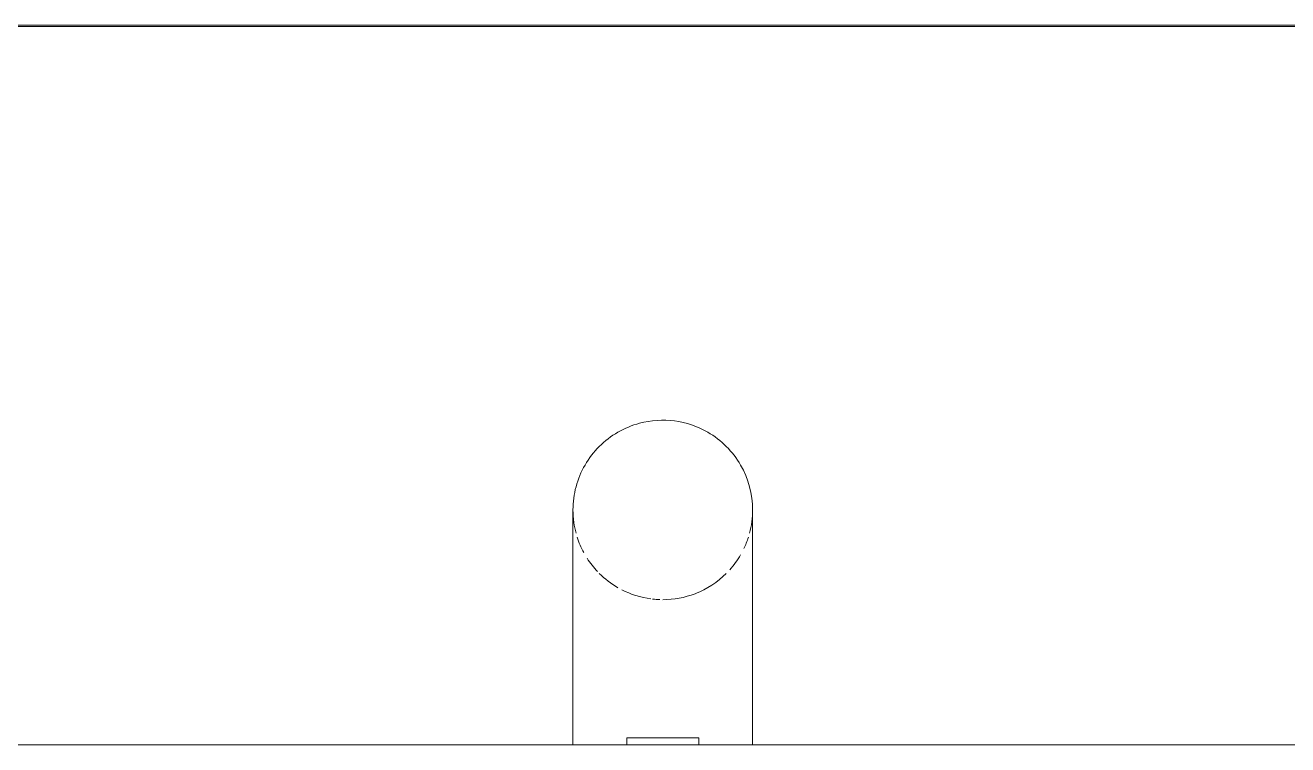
# Model space of a CAD drawing. Header units: millimetres. Extents: x -4000 to 187956, y -58990 to 162485.
# Drawn here: x 159416.7 to 159768.1, y 1899.5 to 2099.9 of the extents above; entities that cross this region are included whole.
import ezdxf

# ---------------------------------------------------------------- set-up
doc = ezdxf.new("R2010")
doc.units = ezdxf.units.MM
doc.layers.add('A-WALL', color=113, linetype='Continuous', lineweight=13)
doc.layers.add('P-SANR-FIXT', color=6, linetype='Continuous', lineweight=9)

# ---------------------------------------------------------------- blocks, each defined once
blk = doc.blocks.new('C307 - C307-V896-FFS - TANG 1')
at = {"layer": 'P-SANR-FIXT', "color": 252}
for p, q in [((-25, -1), (-25, -23.85)), ((-10, -1), (-10, -2.97)), ((-10, -2.97), (10, -2.97)), ((-10, -2.97), (-7.07, -2.97)), ((7.07, -2.97), (10, -2.97)), ((10, -2.97), (10, -1)), ((25, -23.85), (25, -1)), ((-25, -23.85), (-25, -25.56)), ((25, -24.31), (25, -23.85)), ((25, -26.01), (25, -24.31)), ((25, -60.78), (25, -59.9)), ((25, -61.59), (25, -60.78))]:
    blk.add_line(p, q, dxfattribs=at)
at = {"layer": 'P-SANR-FIXT', "color": 254}
for p, q in [((-7.07, -2.97), (-5.67, -2.97)), ((-5, -2.97), (7.07, -2.97))]:
    blk.add_line(p, q, dxfattribs=at)
at = {"layer": 'P-SANR-FIXT', "color": 90}
blk.add_line((-5.67, -2.97), (-5, -2.97), dxfattribs=at)
at = {"layer": 'P-SANR-FIXT', "color": 252, "flags": 128}
for points in [[(-25, -25.56), (-25, -27.25), (-25, -28.95), (-25, -30.63), (-25, -32.31), (-25, -33.97), (-25, -35.61), (-25, -37.24), (-25, -38.84), (-25, -40.42), (-25, -41.98), (-25, -43.5), (-25, -44.99), (-25, -46.45), (-25, -47.88), (-25, -49.26), (-25, -50.61), (-25, -51.91), (-25, -53.16), (-25, -54.37), (-25, -55.53), (-25, -56.65), (-25, -57.7), (-25, -58.71), (-25, -59.65)], [(25, -59.9), (25, -58.97), (25, -57.98), (25, -56.94), (25, -55.84), (25, -54.69), (25, -53.5), (25, -52.25), (25, -50.96), (25, -49.63), (25, -48.25), (25, -46.84), (25, -45.39), (25, -43.91), (25, -42.39), (25, -40.84), (25, -39.27), (25, -37.67), (25, -36.05), (25, -34.41), (25, -32.76), (25, -31.09), (25, -29.4), (25, -27.71), (25, -26.01)], [(-25, -59.65), (-25, -60.54), (-25, -61.38), (-25, -62.15), (-25, -62.86), (-25, -63.51), (-25, -64.09), (-25, -64.61), (-25, -65.07), (-25, -65.46), (-25, -65.78), (-25, -66.04), (-25, -66.22), (-25, -66.34), (-25, -66.4), (-25, -66.4)], [(25, -66.4), (25, -66.36), (25, -66.26), (25, -66.09), (25, -65.86), (25, -65.55), (25, -65.18), (25, -64.74), (25, -64.24), (25, -63.67), (25, -63.04), (25, -62.35), (25, -61.59)]]:
    blk.add_lwpolyline(points, dxfattribs=at)
at = {"layer": 'P-SANR-FIXT', "color": 254}
for start, end in [(90, 111.0229), (83.4448, 88.1638), (62.7602, 82.4063), (111.3043, 135), (45, 60), (138.134, 150), (32.6048, 43.422), (154.4494, 162.2637), (17.6531, 28.3794), (165, 172.3052), (7.9975, 15), (330, 345), (210, 225), (300, 315), (240, 285)]:
    blk.add_arc((0, -66.4), 25, start, end, dxfattribs=at)
at = {"layer": 'P-SANR-FIXT', "color": 252}
for start, end in [(172.3052, 180), (0, 7.9975), (180, 210), (345, 0), (315, 330), (225, 240), (285, 300)]:
    blk.add_arc((0, -66.4), 25, start, end, dxfattribs=at)
blk = doc.blocks.new('C307 - C307-V949-FFS - TANG 1')
at = {"layer": 'P-SANR-FIXT', "color": 252}
for p, q in [((-25, -1), (-25, -23.85)), ((-10, -1), (-10, -2.97)), ((-10, -2.97), (10, -2.97)), ((-10, -2.97), (-7.07, -2.97)), ((7.07, -2.97), (10, -2.97)), ((10, -2.97), (10, -1)), ((25, -23.85), (25, -1))]:
    blk.add_line(p, q, dxfattribs=at)
at = {"layer": 'P-SANR-FIXT', "color": 254}
for p, q in [((-7.07, -2.97), (-5.67, -2.97)), ((-5, -2.97), (-2.59, -2.97)), ((-2.59, -2.97), (5, -2.97)), ((5, -2.97), (7.07, -2.97))]:
    blk.add_line(p, q, dxfattribs=at)
at = {"layer": 'P-SANR-FIXT', "color": 90}
blk.add_line((-5.67, -2.97), (-5, -2.97), dxfattribs=at)
at = {"layer": 'P-SANR-FIXT', "color": 252, "flags": 128}
for points in [[(-25, -23.85), (-25, -25.56), (-25, -27.25), (-25, -28.95), (-25, -30.63), (-25, -32.31), (-25, -33.97), (-25, -35.61), (-25, -37.24), (-25, -38.84), (-25, -40.42), (-25, -41.98), (-25, -43.5), (-25, -44.99), (-25, -46.45), (-25, -47.88), (-25, -49.26), (-25, -50.61), (-25, -51.91), (-25, -53.16), (-25, -54.37), (-25, -55.53), (-25, -56.65), (-25, -57.7), (-25, -58.71), (-25, -59.65), (-25, -60.54), (-25, -61.38), (-25, -62.15), (-25, -62.86), (-25, -63.51), (-25, -64.09), (-25, -64.61), (-25, -65.07), (-25, -65.46), (-25, -65.78), (-25, -66.04), (-25, -66.22), (-25, -66.34), (-25, -66.4), (-25, -66.4)], [(25, -66.4), (25, -66.36), (25, -66.26), (25, -66.09), (25, -65.86), (25, -65.55), (25, -65.18), (25, -64.74), (25, -64.24), (25, -63.67), (25, -63.04), (25, -62.35), (25, -61.59), (25, -60.78), (25, -59.9), (25, -58.97), (25, -57.98), (25, -56.94), (25, -55.84), (25, -54.69), (25, -53.5), (25, -52.25), (25, -50.96), (25, -49.63), (25, -48.25), (25, -46.84), (25, -45.39), (25, -43.91), (25, -42.39), (25, -40.84), (25, -39.27), (25, -37.67), (25, -36.05), (25, -34.41), (25, -32.76), (25, -31.09), (25, -29.4), (25, -27.71), (25, -26.01), (25, -24.31), (25, -23.85)]]:
    blk.add_lwpolyline(points, dxfattribs=at)
at = {"layer": 'P-SANR-FIXT', "color": 254}
for start, end in [(90, 111.0229), (83.4448, 88.1638), (62.7602, 82.4063), (111.3043, 135), (45, 60), (138.134, 150), (32.6048, 43.422), (154.4494, 162.2637), (17.6531, 28.3794), (165, 172.3052), (7.9975, 15), (330, 345), (210, 225), (300, 315), (240, 285)]:
    blk.add_arc((0, -66.4), 25, start, end, dxfattribs=at)
at = {"layer": 'P-SANR-FIXT', "color": 252}
for start, end in [(172.3052, 180), (0, 7.9975), (180, 210), (345, 0), (315, 330), (225, 240), (285, 300)]:
    blk.add_arc((0, -66.4), 25, start, end, dxfattribs=at)
blk = doc.blocks.new('CMF2_NHAXUONG_A_rvt-1-FFS - TANG 1')
at = {"layer": 'A-WALL', "color": 35, "lineweight": 15}
for p, q in [((159999.89, 2099.5), (156700.36, 2099.5)), ((159185.05, 1899.5), (159569.18, 1899.5)), ((159619.14, 1899.5), (159999.89, 1899.5))]:
    blk.add_line(p, q, dxfattribs=at)
at = {"layer": 'A-WALL', "color": 50, "lineweight": 15}
for p, q in [((156700.36, 2099.5), (159999.89, 2099.5)), ((158249.53, 2099.9), (159999.89, 2099.9)), ((159999.89, 1899.5), (159185.05, 1899.5)), ((159589.14, 1899.5), (159590.75, 1899.5)), ((159591.56, 1899.5), (159593.28, 1899.5)), ((159594.42, 1899.5), (159595.86, 1899.5)), ((159596.73, 1899.5), (159598.34, 1899.5))]:
    blk.add_line(p, q, dxfattribs=at)
at = {"layer": 'A-WALL', "color": 71, "lineweight": 15}
for p, q in [((159570.1, 1899.5), (159572.49, 1899.5)), ((159572.66, 1899.5), (159576.47, 1899.5)), ((159576.68, 1899.5), (159581.64, 1899.5)), ((159582.06, 1899.5), (159587.07, 1899.5)), ((159601.22, 1899.5), (159606.64, 1899.5)), ((159606.86, 1899.5), (159611.82, 1899.5)), ((159611.99, 1899.5), (159617.49, 1899.5))]:
    blk.add_line(p, q, dxfattribs=at)
at = {"layer": 'P-SANR-FIXT', "color": 250, "lineweight": 9, "rotation": 180}
for name in ['C307 - C307-V896-FFS - TANG 1', 'C307 - C307-V949-FFS - TANG 1']:
    blk.add_blockref(name, (159594.14, 1898.5), dxfattribs=at)

msp = doc.modelspace()

# ---------------------------------------------------------------- block references
at = {"lineweight": 5}
msp.add_blockref('CMF2_NHAXUONG_A_rvt-1-FFS - TANG 1', (0, 0), dxfattribs=at)

doc.saveas('drawing.dxf')
